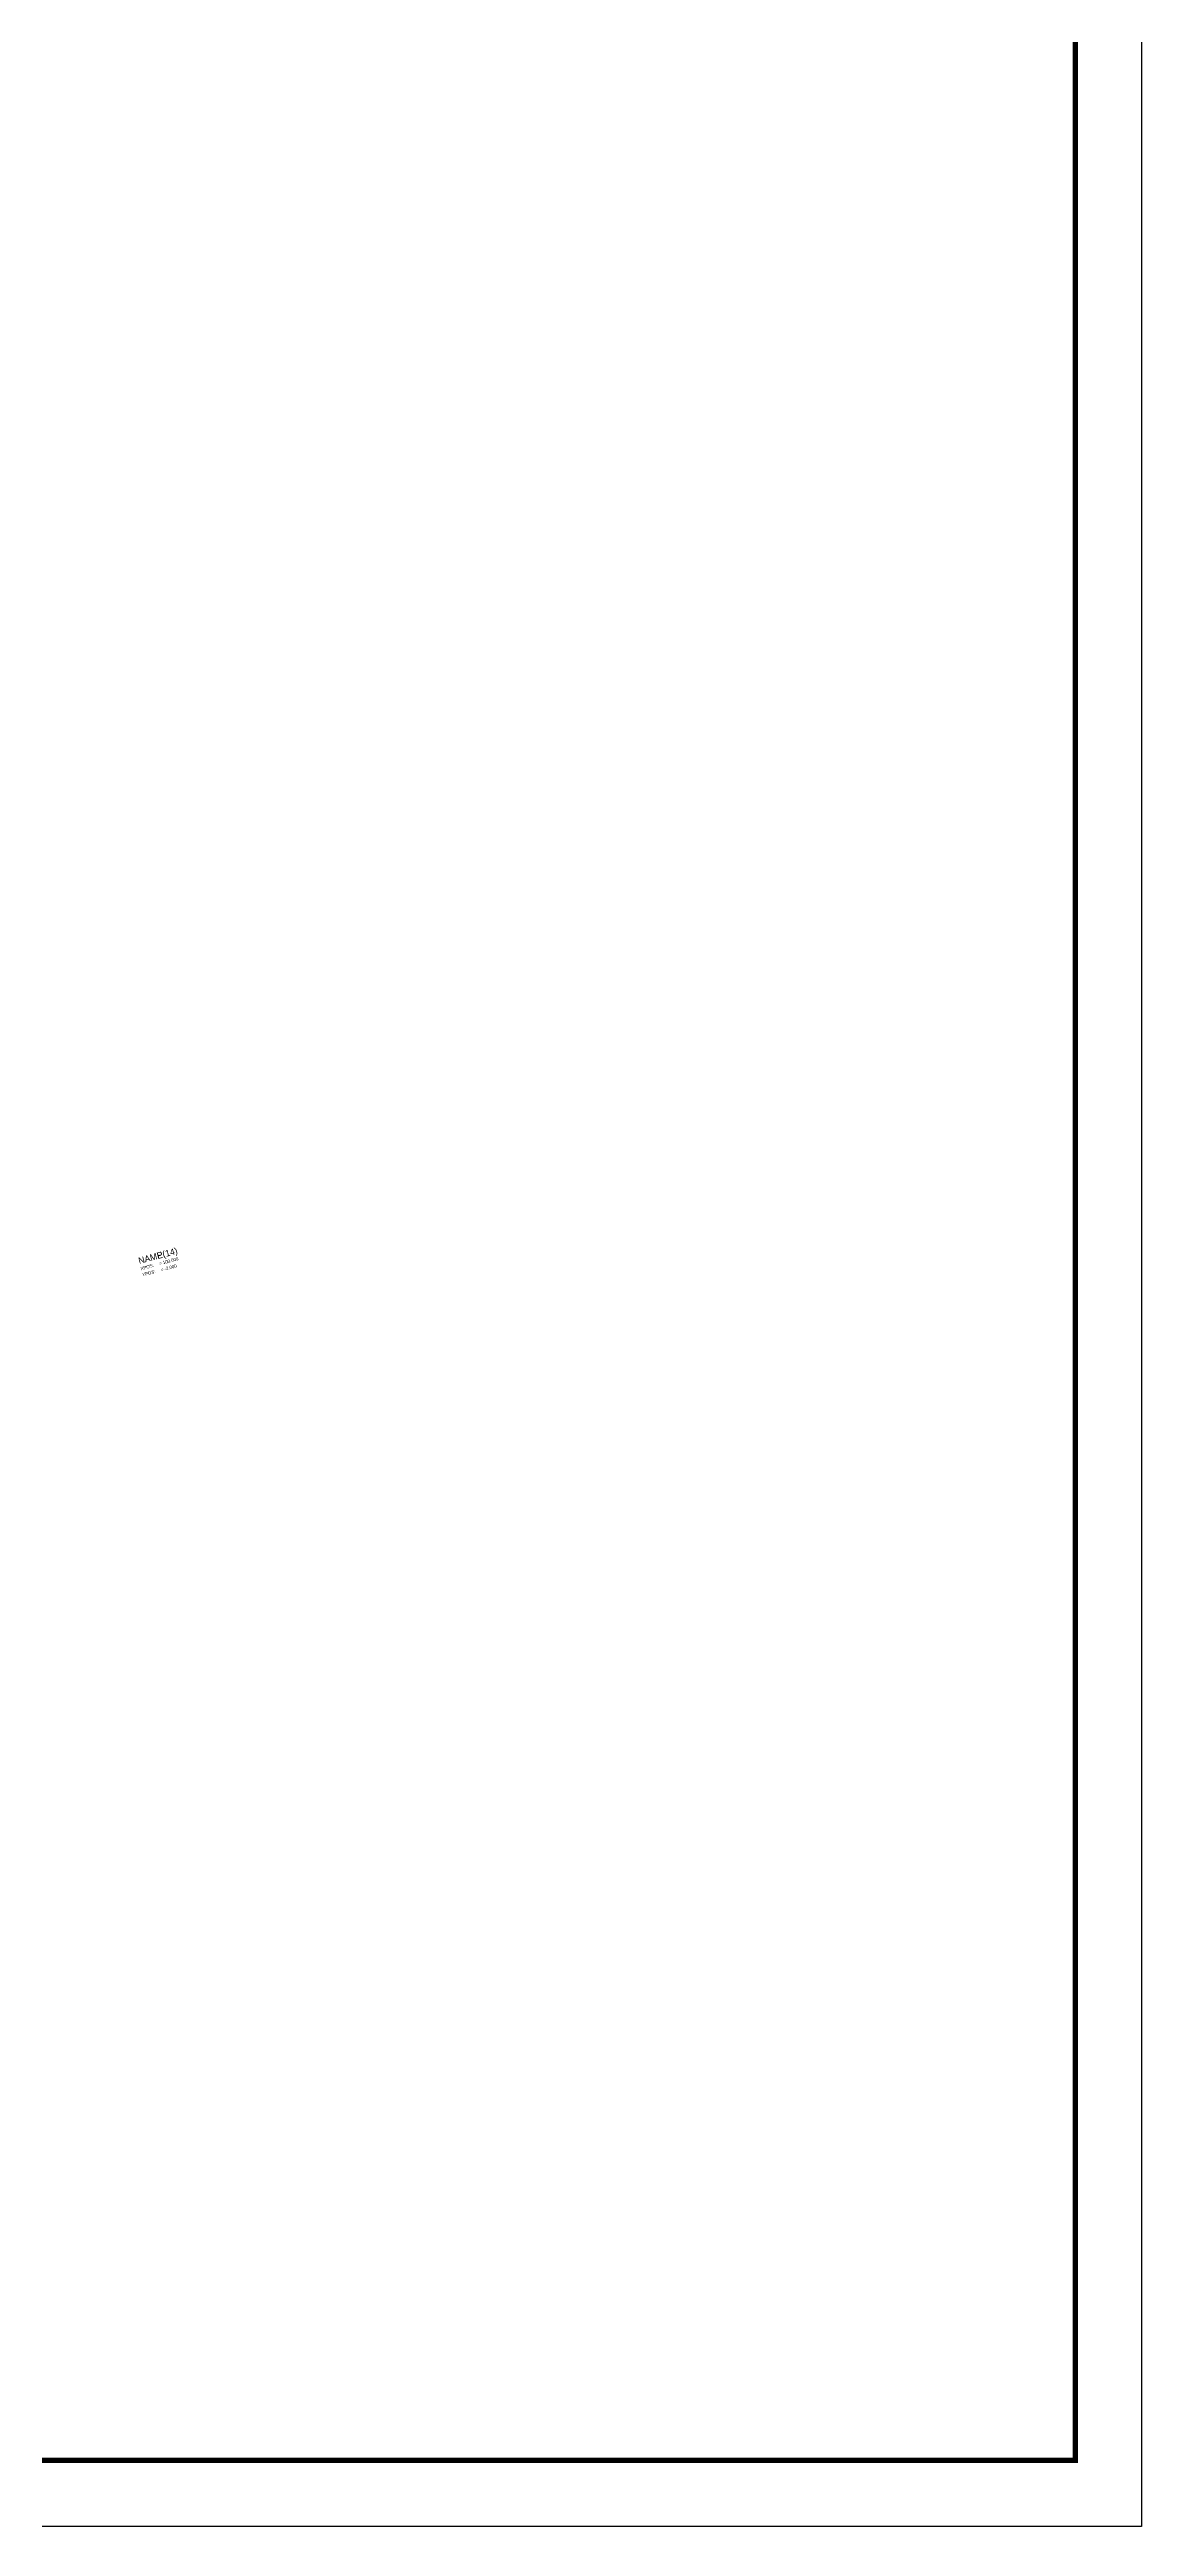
# Model space of a CAD drawing. Header units: metres. Extents: x -311 to 752, y -373 to 924.
# Drawn here: x 93.3 to 176, y -98 to 89.4 of the extents above; entities that cross this region are included whole.
import ezdxf

# ---------------------------------------------------------------- set-up
doc = ezdxf.new("R2010")
doc.units = ezdxf.units.M

# ---------------------------------------------------------------- blocks, each defined once
blk = doc.blocks.new('штамп')
at = {"layer": 'F_TitleBox', "color": 4}
blk.add_lwpolyline([(-34, -98), (-34, 199), (176, 199), (176, -98), (-34, -98)], close=True, dxfattribs=at)
at = {"layer": 'F_TitleBox', "color": 2, "const_width": 0.4}
blk.add_lwpolyline([(-14, -93), (-14, 194), (171, 194), (171, -93), (-14, -93)], close=True, dxfattribs=at)
at = {"color": 3}
blk.add_attdef('NAME', (1, 0), '', height=0.5, dxfattribs=at)
blk = doc.blocks.new('FLAG')
at = {"color": 3}
blk.add_text('NAME:', height=0.5, dxfattribs=at).set_placement((0, -0.5))
at = {"color": 4}
for s, p in [('XPOS:', (0, -1)), ('YPOS:', (0, -1.5))]:
    blk.add_text(s, height=0.25, dxfattribs=at).set_placement(p)
at = {"color": 3}
blk.add_attdef('NAME', (1.5, -0.5), '', height=0.5, dxfattribs=at)
at = {"color": 4}
for tag, p in [('XPOS', (1.5, -1)), ('YPOS', (1.5, -1.5))]:
    blk.add_attdef(tag, p, '', height=0.25, dxfattribs=at)

msp = doc.modelspace()

# ---------------------------------------------------------------- block references
at = {"xscale": 0.9702194292455901, "yscale": 0.9702194292455901, "zscale": 0.9702194292455901, "rotation": 15}
msp.add_blockref('FLAG', (100, -2), dxfattribs=at).add_auto_attribs({'NAME': 'P(14)', 'XPOS': '= 100.000', 'YPOS': '= -2.000'})
at = {"layer": 'F_TitleBox'}
msp.add_blockref('штамп', (0, 0), dxfattribs=at)

doc.saveas('drawing.dxf')
